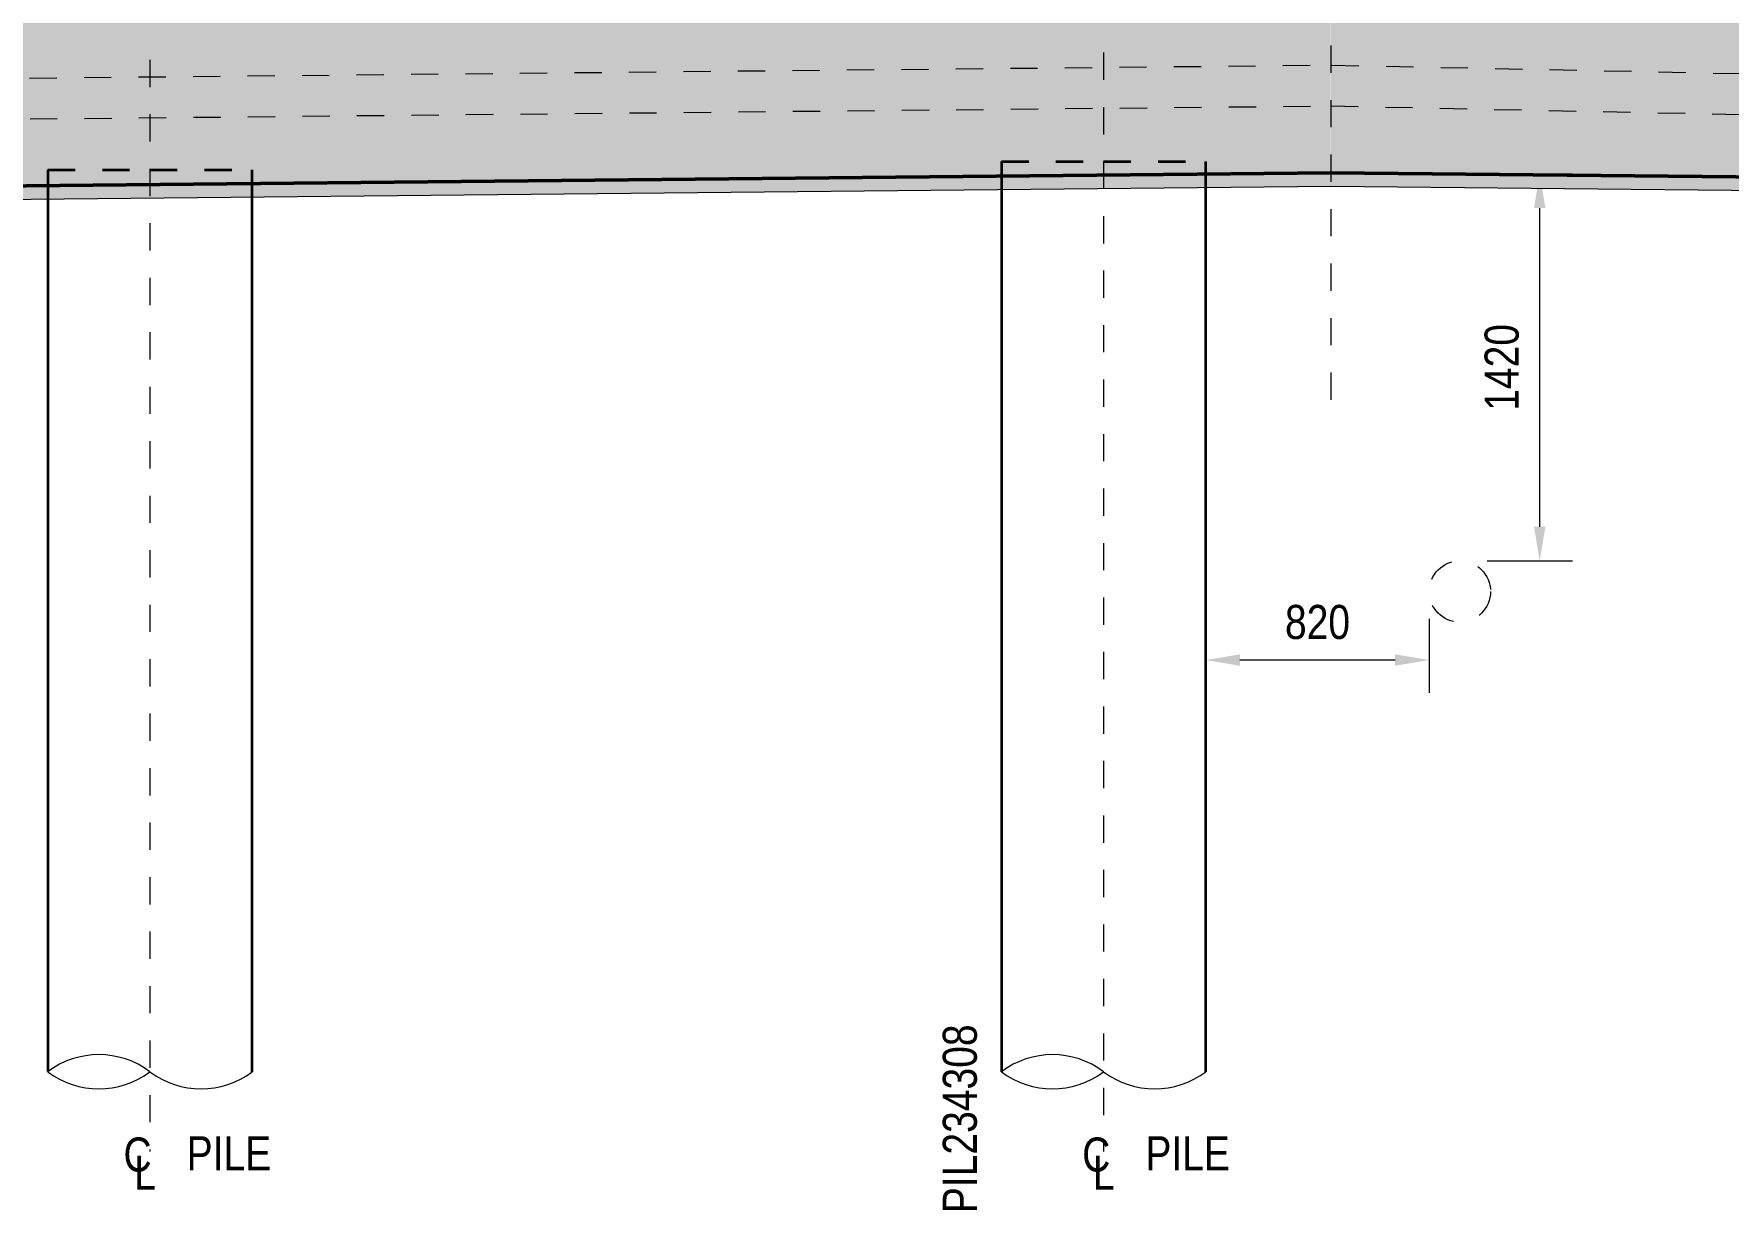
# Model space of a CAD drawing. Header units: metres. Extents: x 1652 to 1736, y -584 to 21.
# Drawn here: x 1704.88 to 1711.09, y 14.05 to 18.38 of the extents above; entities that cross this region are included whole.
import ezdxf

# ---------------------------------------------------------------- set-up
doc = ezdxf.new("R2010")
doc.units = ezdxf.units.M
doc.linetypes.add('JacobsCenter', pattern=[0.015, 0.009, -0.0015, 0.003, -0.0015])
doc.linetypes.add('JacobsDash', pattern=[0.0045, 0.003, -0.0015])
doc.layers.get('Defpoints').update_dxf_attribs({"color": 41})
for name, color, linetype, lineweight in [('BRIDGE-ABUTMENT-CONC', 7, 'Continuous', 50), ('BRIDGE-FRAMING-LINE-18-HID', 7, 'JacobsDash', 18), ('D-BDGE', 7, 'Continuous', 13), ('D-BDGE-FNDN-LINES-18-HID', 7, 'JacobsDash', 18), ('D-BDGE-FNDN-PILE-CONC', 7, 'Continuous', 50), ('D-BDGE-LINE', 7, 'Continuous', 9), ('D-ENHA-GEN-LINE', 7, 'Continuous', 9), ('D-ENHA-TEXT-DIMS', 7, 'Continuous', 9), ('D-ENHA-TEXT-TAG', 7, 'Continuous', 18)]:
    doc.layers.add(name, color=color, linetype=linetype, lineweight=lineweight)
doc.styles.add('Arial Narrow_1', font='ARIALN.TTF', dxfattribs={"height": 0.125})
doc.dimstyles.new('Dimension_Standard_O__mm_', dxfattribs={"dimscale": 0.3048, "dimtxt": 0.127929, "dimasz": 0.410105, "dimexe": 0.393701, "dimexo": 0.246063, "dimgap": 0.246063, "dimtad": 1, "dimdec": 0, "dimlfac": 1000, "dimzin": 0, "dimdsep": 46, "dimtxsty": 'Arial Narrow_1', "dimsah": 1, "dimcen": 0.09, "dimaunit": 1, "dimadec": 4, "dimazin": 0, "dimtfac": 1, "dimtdec": 4, "dimtix": 1, "dimtmove": 0, "dimatfit": 3, "dimfxl": 1, "dimtvp": 1, "dimtfill": 1, "dimtolj": 1, "dimtzin": 0, "dimlwd": 18, "dimlwe": 18, "dimarcsym": 2})

# ---------------------------------------------------------------- blocks, each defined once
blk = doc.blocks.new('01_SFO_FRP_Pile_CastInPlace_CS - CAST-IN-PLACE PILE - 0750-V9-DRG-2871071 - ABUTMENT A CONCRETE ELEVATION')
at = {"layer": 'D-BDGE-FNDN-LINES-18-HID', "lineweight": 35}
for p, q in [((1664.7054, 17.9111), (1664.7054, 17.8579)), ((1664.7054, 17.9111), (1665.0803, 17.9111)), ((1664.7054, 17.9111), (1665.0802, 17.9111)), ((1665.0803, 17.9111), (1665.4554, 17.9111)), ((1665.0804, 17.9111), (1665.4554, 17.9111)), ((1665.4554, 17.8653), (1665.4554, 17.9111))]:
    blk.add_line(p, q, dxfattribs=at)
at = {"layer": 'D-BDGE-FNDN-PILE-CONC', "lineweight": 35}
for p, q in [((1664.7054, 17.8578), (1664.7054, 14.5698)), ((1665.4554, 14.5698), (1665.4554, 17.8653))]:
    blk.add_line(p, q, dxfattribs=at)
blk = doc.blocks.new('01_SFO_FRP_Pile_CastInPlace_CS - CAST-IN-PLACE PILE - 0750-V10-DRG-2871071 - ABUTMENT A CONCRETE ELEVATION')
at = {"layer": 'D-BDGE-FNDN-LINES-18-HID', "lineweight": 35}
for p, q in [((1661.2054, 17.8804), (1661.2054, 17.823)), ((1661.2054, 17.8804), (1661.5803, 17.8804)), ((1661.2054, 17.8804), (1661.5802, 17.8804)), ((1661.5803, 17.8804), (1661.9554, 17.8804)), ((1661.5804, 17.8804), (1661.9554, 17.8804)), ((1661.9554, 17.8304), (1661.9554, 17.8804))]:
    blk.add_line(p, q, dxfattribs=at)
at = {"layer": 'D-BDGE-FNDN-PILE-CONC', "lineweight": 35}
for p, q in [((1661.2054, 17.8229), (1661.2054, 14.5701)), ((1661.9554, 14.5698), (1661.9554, 17.8304))]:
    blk.add_line(p, q, dxfattribs=at)
blk = doc.blocks.new('CS_DET_Pile-Column_BreakLine - CS_Tubular BreakLine-5514569-DRG-2871071 - ABUTMENT A CONCRETE ELEVATION')
at = {"layer": 'D-BDGE-LINE', "lineweight": 18}
for centre, start, end in [((1654.3225, 14.3212), 52.95733, 127.04267), ((1654.3225, 14.8184), 232.95733, 307.04267), ((1654.6978, 14.8184), 232.95733, 307.04267)]:
    blk.add_arc(centre, 0.3115, start, end, dxfattribs=at)
blk = doc.blocks.new('CS_DET_Pile-Column_BreakLine - CS_Tubular BreakLine-5514570-DRG-2871071 - ABUTMENT A CONCRETE ELEVATION')
at = {"layer": 'D-BDGE-LINE', "lineweight": 18}
for centre, radius, start, end in [((1664.8927, 14.3213), 0.3112, 52.95733, 127.04267), ((1664.8927, 14.8182), 0.3112, 232.95733, 307.04267), ((1665.2677, 14.8182), 0.3113, 232.95733, 307.04267)]:
    blk.add_arc(centre, radius, start, end, dxfattribs=at)
blk = doc.blocks.new('CS_Annot_Centreline Symbol1 - CS_Annot_Centreline Symbol 2-5308920-DRG-2871071 - ABUTMENT A CONCRETE ELEVATION')
at = {"layer": 'D-ENHA-GEN-LINE', "char_height": 0.125, "attachment_point": 1, "style": 'Arial Narrow_1'}
for s, insert, width in [('C  ', (1654.4318, 14.3284), 0.220464), ('L', (1654.4709, 14.2617), 0.096202)]:
    blk.add_mtext(s, dxfattribs=dict(at, insert=insert, width=width))
blk = doc.blocks.new('DIMBLOCK16-DRG-2871071 - ABUTMENT A CONCRETE ELEVATION')
at = {"layer": 'D-ENHA-TEXT-DIMS', "color": 0, "lineweight": 18, "transparency": 16777216}
for p, q in [((1709.1765, 16.2327), (1709.1765, 15.9609)), ((1709.9965, 16.2327), (1709.9965, 15.9609)), ((1709.8715, 16.0809), (1709.3015, 16.0809))]:
    blk.add_line(p, q, dxfattribs=at)
at = {"layer": 'D-ENHA-TEXT-DIMS', "color": 0, "transparency": 16777216}
for points in [[(1709.3015, 16.1018), (1709.3015, 16.0601), (1709.1765, 16.0809)], [(1709.8715, 16.1018), (1709.8715, 16.0601), (1709.9965, 16.0809)]]:
    blk.add_solid(points, dxfattribs=at)
at = {"layer": 'Defpoints', "color": 0, "transparency": 16777216}
for p in [(1709.1765, 16.3077), (1709.9965, 16.3077), (1709.1765, 16.0809)]:
    blk.add_point(p, dxfattribs=at)
at = {"layer": 'D-ENHA-TEXT-DIMS', "color": 0, "lineweight": 18, "transparency": 16777216, "insert": (1709.5865, 16.2198), "char_height": 0.125, "width": 0.285099, "attachment_point": 5, "style": 'Arial Narrow_1', "bg_fill": 3, "box_fill_scale": 1.1, "bg_fill_color": 256, "bg_fill_true_color": 13158600, "bg_fill_transparency": 0}
blk.add_mtext('\\A1;820', dxfattribs=at)
blk = doc.blocks.new('DIMBLOCK17-DRG-2871071 - ABUTMENT A CONCRETE ELEVATION')
at = {"layer": 'D-ENHA-TEXT-DIMS', "color": 0, "lineweight": 18, "transparency": 16777216}
for p, q in [((1710.209, 17.8652), (1710.522, 17.8652)), ((1710.402, 16.5702), (1710.402, 17.7402)), ((1710.209, 16.4452), (1710.522, 16.4452))]:
    blk.add_line(p, q, dxfattribs=at)
at = {"layer": 'D-ENHA-TEXT-DIMS', "color": 0, "transparency": 16777216}
for points in [[(1710.3812, 17.7402), (1710.4229, 17.7402), (1710.402, 17.8652)], [(1710.3812, 16.5702), (1710.4229, 16.5702), (1710.402, 16.4452)]]:
    blk.add_solid(points, dxfattribs=at)
at = {"layer": 'Defpoints', "color": 0, "transparency": 16777216}
for p in [(1710.134, 17.8652), (1710.402, 17.8652), (1710.134, 16.4452)]:
    blk.add_point(p, dxfattribs=at)
at = {"layer": 'D-ENHA-TEXT-DIMS', "color": 0, "lineweight": 18, "transparency": 16777216, "insert": (1710.2632, 17.1552), "char_height": 0.125, "width": 0.380132, "attachment_point": 5, "rotation": 90, "style": 'Arial Narrow_1', "bg_fill": 3, "box_fill_scale": 1.1, "bg_fill_color": 256, "bg_fill_true_color": 13158600, "bg_fill_transparency": 0}
blk.add_mtext('\\A1;1420', dxfattribs=at)

msp = doc.modelspace()

# ---------------------------------------------------------------- hatches: boundary and pattern name
at = {"layer": 'BRIDGE-ABUTMENT-CONC', "true_color": 0xc0c0c0}
for points in [[(1697.7068, 17.751), (1700.3479, 17.7773), (1700.5707, 18.0045), (1701.4705, 18.0135), (1701.6977, 17.7907), (1709.6354, 17.8699), (1709.6354, 19.0699), (1697.7069, 18.951), (1697.7068, 17.9242)], [(1720.0983, 17.7658), (1720.0984, 18.9659), (1709.6354, 19.07), (1709.6355, 17.8699), (1719.8932, 17.7679)], [(1709.6354, 17.8699), (1709.6355, 17.8699), (1709.6354, 17.9242)]]:
    msp.add_hatch(color=9, dxfattribs=at).paths.add_polyline_path(points)
at = {"layer": 'D-BDGE-LINE'}
h = msp.add_hatch(dxfattribs=at)
h.set_pattern_fill('FP_2', color=256, style=0, pattern_type=2)
h.set_pattern_definition([(0, (1706.63115, 17.949), (0.4064, 0.1016), [0.01676, -0.28804, 0.01676, -0.28804, -1.626]), (0, (1706.63115, 17.949), (0.4064, 0.1016), [-0.6096, 0.01676, -0.59284, 0.01676, -0.28804, -0.7112]), (0, (1706.63115, 17.949), (0.4064, 0.1016), [-1.524, 0.01676, -0.18644, 0.01676, -0.49124]), (120, (1706.78415, 17.999), (-0.2911882, 0.30115272), [0.01676, -0.28804, 0.01676, -0.28804, -1.626]), (120, (1706.78415, 17.999), (-0.2911882, 0.30115272), [-0.6096, 0.01676, -0.59284, 0.01676, -0.28804, -0.7112]), (120, (1706.78415, 17.999), (-0.2911882, 0.30115272), [-1.524, 0.01676, -0.18644, 0.01676, -0.49124]), (240, (1706.83415, 18.203), (-0.1152118, -0.40275272), [0.01676, -0.28804, 0.01676, -0.28804, -1.626]), (240, (1706.83415, 18.203), (-0.1152118, -0.40275272), [-0.6096, 0.01676, -0.59284, 0.01676, -0.28804, -0.7112]), (240, (1706.83415, 18.203), (-0.1152118, -0.40275272), [-1.524, 0.01676, -0.18644, 0.01676, -0.49124])])
h.paths.add_polyline_path([(1733.4669, 17.5819), (1733.4664, 17.6319), (1713.1665, 17.8348), (1709.6354, 17.8699), (1701.6976, 17.7908), (1701.4704, 18.0135), (1700.5707, 18.0043), (1700.3479, 17.7773), (1697.7068, 17.751), (1697.7069, 17.701), (1700.3692, 17.7276), (1700.5919, 17.9547), (1701.4502, 17.9633), (1701.6774, 17.7406), (1709.6358, 17.8199), (1727.1565, 17.6452), (1733.4664, 17.5819)])

# ---------------------------------------------------------------- linework, layer by layer
at = {"layer": 'BRIDGE-ABUTMENT-CONC'}
for p, q in [((1701.6977, 17.7907), (1709.6354, 17.8699)), ((1709.6354, 17.8699), (1709.6356, 17.8699)), ((1709.6355, 17.8699), (1720.0983, 17.7658))]:
    msp.add_line(p, q, dxfattribs=at)
at = {"layer": 'BRIDGE-FRAMING-LINE-18-HID', "color": 8, "true_color": 0x808080}
msp.add_line((1709.6356, 17.8699), (1709.6355, 17.8699), dxfattribs=at)
at = {"layer": 'D-BDGE', "linetype": 'JacobsCenter', "lineweight": 18}
for p, q in [((1709.6356, 20.9365), (1709.6356, 17.0365)), ((1705.3014, 18.2842), (1705.3014, 14.2765)), ((1708.8012, 18.3106), (1708.8012, 14.2765))]:
    msp.add_line(p, q, dxfattribs=at)
at = {"layer": 'D-BDGE', "color": 143, "linetype": 'JacobsDash', "lineweight": 18, "true_color": 0x78aac8}
for p, q in [((1697.4599, 18.1435), (1709.6356, 18.2649)), ((1709.6387, 18.2648), (1732.3612, 17.7935)), ((1697.4614, 17.9935), (1709.6356, 18.1149)), ((1709.6356, 18.1149), (1732.2112, 17.6466))]:
    msp.add_line(p, q, dxfattribs=at)
at = {"layer": 'D-BDGE', "lineweight": 18}
for p, q in [((1709.6358, 17.8699), (1701.6976, 17.7908)), ((1720.089, 17.766), (1709.6358, 17.8699)), ((1701.6774, 17.7406), (1709.6358, 17.8199)), ((1709.6358, 17.8199), (1720.0885, 17.716))]:
    msp.add_line(p, q, dxfattribs=at)
at = {"layer": 'D-BDGE', "color": 143, "linetype": 'JacobsDash', "lineweight": 18, "true_color": 0x78aac8}
msp.add_circle((1710.109, 16.3327), 0.1125, dxfattribs=at)

# ---------------------------------------------------------------- block references
at = {"layer": 'D-BDGE-FNDN-LINES-18-HID', "lineweight": 35}
for name in ['01_SFO_FRP_Pile_CastInPlace_CS - CAST-IN-PLACE PILE - 0750-V9-DRG-2871071 - ABUTMENT A CONCRETE ELEVATION', '01_SFO_FRP_Pile_CastInPlace_CS - CAST-IN-PLACE PILE - 0750-V10-DRG-2871071 - ABUTMENT A CONCRETE ELEVATION']:
    msp.add_blockref(name, (43.7211, 0), dxfattribs=at)
at = {"layer": 'D-BDGE-LINE'}
for name, p in [('CS_DET_Pile-Column_BreakLine - CS_Tubular BreakLine-5514569-DRG-2871071 - ABUTMENT A CONCRETE ELEVATION', (50.7911, 0)), ('CS_DET_Pile-Column_BreakLine - CS_Tubular BreakLine-5514570-DRG-2871071 - ABUTMENT A CONCRETE ELEVATION', (43.7211, 0))]:
    msp.add_blockref(name, p, dxfattribs=at)
at = {"layer": 'D-ENHA-GEN-LINE'}
for p in [(50.7723, 0), (54.291, 0)]:
    msp.add_blockref('CS_Annot_Centreline Symbol1 - CS_Annot_Centreline Symbol 2-5308920-DRG-2871071 - ABUTMENT A CONCRETE ELEVATION', p, dxfattribs=at)

# ---------------------------------------------------------------- texts
at = {"layer": 'D-ENHA-GEN-LINE', "char_height": 0.125, "attachment_point": 1, "style": 'Arial Narrow_1', "bg_fill": 3, "box_fill_scale": 1, "bg_fill_color": 256, "bg_fill_true_color": 13158600, "bg_fill_transparency": 0}
for insert in [(1705.436, 14.333), (1708.9547, 14.333)]:
    msp.add_mtext('PILE', dxfattribs=dict(at, insert=insert))
at = {"layer": 'D-ENHA-TEXT-TAG', "lineweight": 9, "insert": (1708.2112, 14.0508), "char_height": 0.125, "attachment_point": 1, "rotation": 90, "style": 'Arial Narrow_1', "bg_fill": 3, "box_fill_scale": 1, "bg_fill_color": 256, "bg_fill_true_color": 13158600, "bg_fill_transparency": 0}
msp.add_mtext('PIL234308', dxfattribs=at)

# ---------------------------------------------------------------- next in the draw order: dimensions: what is measured, and where the dimension line sits
at = {"layer": 'D-ENHA-TEXT-DIMS', "lineweight": 18}
dim = msp.add_linear_dim(base=(1710.402, 17.8652), p1=(1710.134, 16.4452), p2=(1710.134, 17.8652), angle=90, dimstyle='Dimension_Standard_O__mm_', override={"dimpost": '<>', "dimfxl": 1.42}, dxfattribs=at)
dim.commit()
dim.dimension.update_dxf_attribs({"geometry": 'DIMBLOCK17-DRG-2871071 - ABUTMENT A CONCRETE ELEVATION', "text_midpoint": (1710.2632, 17.1552)})
dim = msp.add_linear_dim(base=(1709.1765, 16.0809), p1=(1709.9965, 16.3077), p2=(1709.1765, 16.3077), dimstyle='Dimension_Standard_O__mm_', override={"dimpost": '<>', "dimfxl": 0.82}, dxfattribs=at)
dim.commit()
dim.dimension.update_dxf_attribs({"geometry": 'DIMBLOCK16-DRG-2871071 - ABUTMENT A CONCRETE ELEVATION', "text_midpoint": (1709.5865, 16.2198)})

doc.saveas('drawing.dxf')
